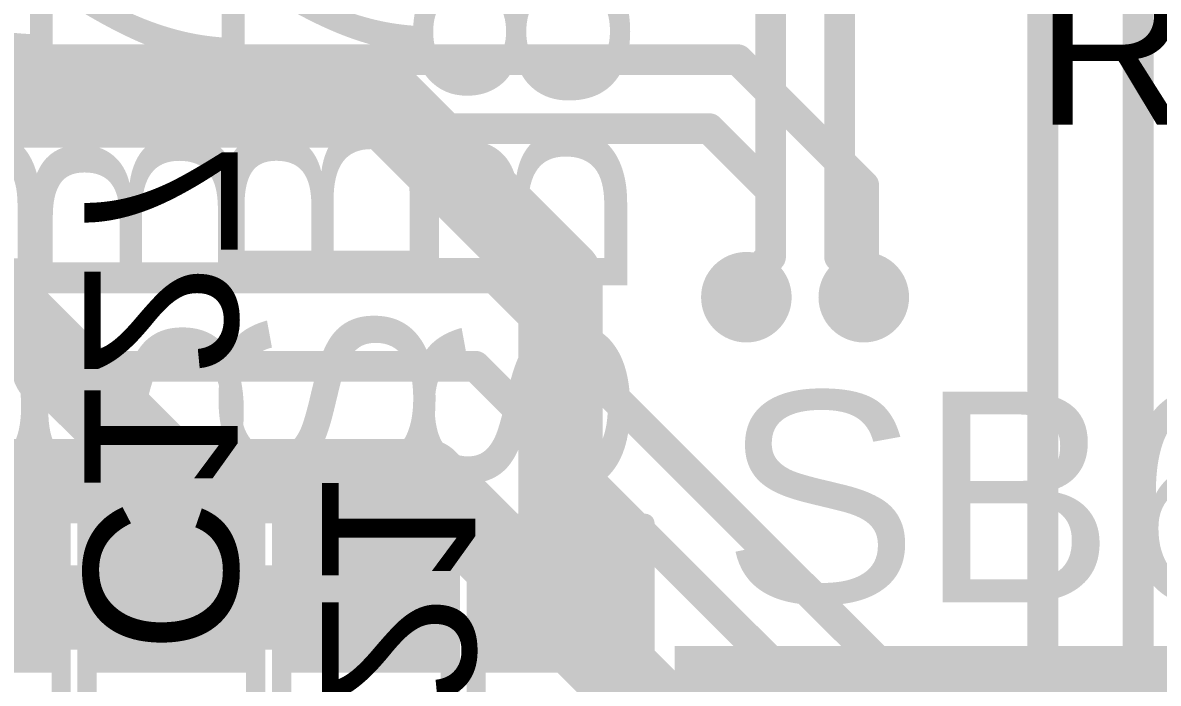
# Model space of a CAD drawing. Header units: millimetres. Extents: x -0.71 to 2.98, y -0.65 to 2.9.
# Drawn here: x 1.801 to 2.0971, y 1.4632 to 1.6356 of the extents above; entities that cross this region are included whole.
import ezdxf

# ---------------------------------------------------------------- set-up
doc = ezdxf.new("R2010")
doc.units = ezdxf.units.MM
doc.header["$MEASUREMENT"] = 0
for name, color, linetype in [('BottomLayer', 5, 'Continuous'), ('BottomOverlay', 54, 'Continuous'), ('BottomSolder', 6, 'Continuous'), ('Mechanical2', 216, 'Continuous'), ('TopLayer', 1, 'Continuous'), ('TopOverlay', 2, 'Continuous'), ('TopPaste', 8, 'Continuous'), ('TopSolder', 216, 'Continuous'), ('ViaHoleLayer', 16, 'Continuous')]:
    doc.layers.add(name, color=color, linetype=linetype)
doc.styles.add('Arial', font='', dxfattribs={"height": 0.2})
doc.styles.get('Arial').set_extended_font_data('Arial')

# ---------------------------------------------------------------- blocks, each defined once
blk = doc.blocks.new('SOLDER_BRIDGE_68')
at = {"layer": 'TopLayer'}
for points in [[(-0.045, -0.0175), (-0.045, 0.0175), (-0.015, 0.0175), (-0.015, -0.0175)], [(0.015, -0.0175), (0.015, 0.0175), (0.045, 0.0175), (0.045, -0.0175)]]:
    blk.add_hatch(color=1, dxfattribs=at).paths.add_polyline_path(points)
at = {"layer": 'TopPaste'}
for points in [[(-0.045, -0.0175), (-0.045, 0.0175), (-0.015, 0.0175), (-0.015, -0.0175)], [(0.015, -0.0175), (0.015, 0.0175), (0.045, 0.0175), (0.045, -0.0175)]]:
    blk.add_hatch(color=8, dxfattribs=at).paths.add_polyline_path(points)
at = {"layer": 'TopSolder'}
for points in [[(-0.049, -0.0215), (-0.049, 0.0215), (-0.011, 0.0215), (-0.011, -0.0215)], [(0.011, -0.0215), (0.011, 0.0215), (0.049, 0.0215), (0.049, -0.0215)]]:
    blk.add_hatch(color=216, dxfattribs=at).paths.add_polyline_path(points)
at = {"layer": 'TopOverlay', "const_width": 0.005}
for points in [[(-0.05, -0.022), (-0.05, 0.022)], [(0.05, 0.022), (-0.05, 0.022)], [(0.05, -0.022), (0.05, 0.022)], [(0.05, -0.022), (-0.05, -0.022)]]:
    blk.add_lwpolyline(points, dxfattribs=at)
at = {"layer": 'TopOverlay', "const_width": 0.0025}
for points in [[(-0.05125, 0.022, 1), (-0.04875, 0.022, 1)], [(-0.05125, 0.022, 1), (-0.04875, 0.022, 1)], [(0.04875, 0.022, 1), (0.05125, 0.022, 1)], [(0.04875, 0.022, 1), (0.05125, 0.022, 1)], [(-0.05125, -0.022, 1), (-0.04875, -0.022, 1)], [(-0.05125, -0.022, 1), (-0.04875, -0.022, 1)], [(0.04875, -0.022, 1), (0.05125, -0.022, 1)], [(0.04875, -0.022, 1), (0.05125, -0.022, 1)]]:
    blk.add_lwpolyline(points, format="xyb", close=True, dxfattribs=at)
blk = doc.blocks.new('SOLDER_BRIDGE_69')
at = {"layer": 'TopLayer'}
for points in [[(-0.045, -0.0175), (-0.045, 0.0175), (-0.015, 0.0175), (-0.015, -0.0175)], [(0.015, -0.0175), (0.015, 0.0175), (0.045, 0.0175), (0.045, -0.0175)]]:
    blk.add_hatch(color=1, dxfattribs=at).paths.add_polyline_path(points)
at = {"layer": 'TopPaste'}
for points in [[(-0.045, -0.0175), (-0.045, 0.0175), (-0.015, 0.0175), (-0.015, -0.0175)], [(0.015, -0.0175), (0.015, 0.0175), (0.045, 0.0175), (0.045, -0.0175)]]:
    blk.add_hatch(color=8, dxfattribs=at).paths.add_polyline_path(points)
at = {"layer": 'TopSolder'}
for points in [[(-0.049, -0.0215), (-0.049, 0.0215), (-0.011, 0.0215), (-0.011, -0.0215)], [(0.011, -0.0215), (0.011, 0.0215), (0.049, 0.0215), (0.049, -0.0215)]]:
    blk.add_hatch(color=216, dxfattribs=at).paths.add_polyline_path(points)
at = {"layer": 'TopOverlay', "const_width": 0.005}
for points in [[(-0.05, 0.022), (-0.05, -0.022)], [(-0.05, 0.022), (0.05, 0.022)], [(0.05, 0.022), (0.05, -0.022)], [(-0.05, -0.022), (0.05, -0.022)]]:
    blk.add_lwpolyline(points, dxfattribs=at)
at = {"layer": 'TopOverlay', "const_width": 0.0025}
for points in [[(-0.05125, 0.022, 1), (-0.04875, 0.022, 1)], [(-0.05125, 0.022, 1), (-0.04875, 0.022, 1)], [(0.04875, 0.022, 1), (0.05125, 0.022, 1)], [(0.04875, 0.022, 1), (0.05125, 0.022, 1)], [(-0.05125, -0.022, 1), (-0.04875, -0.022, 1)], [(-0.05125, -0.022, 1), (-0.04875, -0.022, 1)], [(0.04875, -0.022, 1), (0.05125, -0.022, 1)], [(0.04875, -0.022, 1), (0.05125, -0.022, 1)]]:
    blk.add_lwpolyline(points, format="xyb", close=True, dxfattribs=at)
blk = doc.blocks.new('SOLDER_BRIDGE_70')
at = {"layer": 'TopLayer'}
for points in [[(-0.045, -0.0175), (-0.045, 0.0175), (-0.015, 0.0175), (-0.015, -0.0175)], [(0.015, -0.0175), (0.015, 0.0175), (0.045, 0.0175), (0.045, -0.0175)]]:
    blk.add_hatch(color=1, dxfattribs=at).paths.add_polyline_path(points)
at = {"layer": 'TopPaste'}
for points in [[(-0.045, -0.0175), (-0.045, 0.0175), (-0.015, 0.0175), (-0.015, -0.0175)], [(0.015, -0.0175), (0.015, 0.0175), (0.045, 0.0175), (0.045, -0.0175)]]:
    blk.add_hatch(color=8, dxfattribs=at).paths.add_polyline_path(points)
at = {"layer": 'TopSolder'}
for points in [[(-0.049, -0.0215), (-0.049, 0.0215), (-0.011, 0.0215), (-0.011, -0.0215)], [(0.011, -0.0215), (0.011, 0.0215), (0.049, 0.0215), (0.049, -0.0215)]]:
    blk.add_hatch(color=216, dxfattribs=at).paths.add_polyline_path(points)
at = {"layer": 'TopOverlay', "const_width": 0.005}
for points in [[(-0.05, 0.022), (-0.05, -0.022)], [(-0.05, 0.022), (0.05, 0.022)], [(0.05, 0.022), (0.05, -0.022)], [(-0.05, -0.022), (0.05, -0.022)]]:
    blk.add_lwpolyline(points, dxfattribs=at)
at = {"layer": 'TopOverlay', "const_width": 0.0025}
for points in [[(-0.05125, 0.022, 1), (-0.04875, 0.022, 1)], [(-0.05125, 0.022, 1), (-0.04875, 0.022, 1)], [(0.04875, 0.022, 1), (0.05125, 0.022, 1)], [(0.04875, 0.022, 1), (0.05125, 0.022, 1)], [(-0.05125, -0.022, 1), (-0.04875, -0.022, 1)], [(-0.05125, -0.022, 1), (-0.04875, -0.022, 1)], [(0.04875, -0.022, 1), (0.05125, -0.022, 1)], [(0.04875, -0.022, 1), (0.05125, -0.022, 1)]]:
    blk.add_lwpolyline(points, format="xyb", close=True, dxfattribs=at)
blk = doc.blocks.new('SOLDER_BRIDGE_71')
at = {"layer": 'TopLayer'}
for points in [[(-0.045, -0.0175), (-0.045, 0.0175), (-0.015, 0.0175), (-0.015, -0.0175)], [(0.015, -0.0175), (0.015, 0.0175), (0.045, 0.0175), (0.045, -0.0175)]]:
    blk.add_hatch(color=1, dxfattribs=at).paths.add_polyline_path(points)
at = {"layer": 'TopPaste'}
for points in [[(-0.045, -0.0175), (-0.045, 0.0175), (-0.015, 0.0175), (-0.015, -0.0175)], [(0.015, -0.0175), (0.015, 0.0175), (0.045, 0.0175), (0.045, -0.0175)]]:
    blk.add_hatch(color=8, dxfattribs=at).paths.add_polyline_path(points)
at = {"layer": 'TopSolder'}
for points in [[(-0.049, -0.0215), (-0.049, 0.0215), (-0.011, 0.0215), (-0.011, -0.0215)], [(0.011, -0.0215), (0.011, 0.0215), (0.049, 0.0215), (0.049, -0.0215)]]:
    blk.add_hatch(color=216, dxfattribs=at).paths.add_polyline_path(points)
at = {"layer": 'TopOverlay', "const_width": 0.005}
for points in [[(-0.05, -0.022), (-0.05, 0.022)], [(0.05, 0.022), (-0.05, 0.022)], [(0.05, -0.022), (0.05, 0.022)], [(0.05, -0.022), (-0.05, -0.022)]]:
    blk.add_lwpolyline(points, dxfattribs=at)
at = {"layer": 'TopOverlay', "const_width": 0.0025}
for points in [[(-0.05125, 0.022, 1), (-0.04875, 0.022, 1)], [(-0.05125, 0.022, 1), (-0.04875, 0.022, 1)], [(0.04875, 0.022, 1), (0.05125, 0.022, 1)], [(0.04875, 0.022, 1), (0.05125, 0.022, 1)], [(-0.05125, -0.022, 1), (-0.04875, -0.022, 1)], [(-0.05125, -0.022, 1), (-0.04875, -0.022, 1)], [(0.04875, -0.022, 1), (0.05125, -0.022, 1)], [(0.04875, -0.022, 1), (0.05125, -0.022, 1)]]:
    blk.add_lwpolyline(points, format="xyb", close=True, dxfattribs=at)

msp = doc.modelspace()

# ---------------------------------------------------------------- hatches: boundary and pattern name
at = {"layer": 'BottomLayer'}
h = msp.add_hatch(color=5, dxfattribs=at)
edge = h.paths.add_edge_path()
edge.add_arc((1.98969, 1.564), 0.01181, 0, 360)
h = msp.add_hatch(color=5, dxfattribs=at)
edge = h.paths.add_edge_path()
edge.add_arc((2.02031, 1.564), 0.01181, 0, 360)
h = msp.add_hatch(color=5, dxfattribs=at)
edge = h.paths.add_edge_path()
edge.add_arc((1.80987, 1.546), 0.01181, 0, 360)
h = msp.add_hatch(color=5, dxfattribs=at)
edge = h.paths.add_edge_path()
edge.add_arc((1.89, 1.483), 0.01181, 0, 360)
at = {"layer": 'BottomSolder'}
h = msp.add_hatch(color=6, dxfattribs=at)
edge = h.paths.add_edge_path()
edge.add_arc((1.98969, 1.564), 0.00791, 0, 360)
h = msp.add_hatch(color=6, dxfattribs=at)
edge = h.paths.add_edge_path()
edge.add_arc((2.02031, 1.564), 0.00791, 0, 360)
h = msp.add_hatch(color=6, dxfattribs=at)
edge = h.paths.add_edge_path()
edge.add_arc((1.80987, 1.546), 0.00791, 0, 360)
h = msp.add_hatch(color=6, dxfattribs=at)
edge = h.paths.add_edge_path()
edge.add_arc((1.89, 1.483), 0.00791, 0, 360)
at = {"layer": 'TopLayer'}
h = msp.add_hatch(color=1, dxfattribs=at)
edge = h.paths.add_edge_path()
edge.add_arc((1.98969, 1.564), 0.01181, 0, 360)
h = msp.add_hatch(color=1, dxfattribs=at)
edge = h.paths.add_edge_path()
edge.add_arc((2.02031, 1.564), 0.01181, 0, 360)
h = msp.add_hatch(color=1, dxfattribs=at)
edge = h.paths.add_edge_path()
edge.add_arc((1.80987, 1.546), 0.01181, 0, 360)
h = msp.add_hatch(color=1, dxfattribs=at)
edge = h.paths.add_edge_path()
edge.add_arc((1.89, 1.483), 0.01181, 0, 360)
msp.add_hatch(color=1, dxfattribs=at).paths.add_polyline_path([(1.971, 1.441), (2.27151, 1.441), (2.27151, 1.473), (1.971, 1.473)])
at = {"layer": 'TopSolder'}
h = msp.add_hatch(color=216, dxfattribs=at)
edge = h.paths.add_edge_path()
edge.add_arc((1.98969, 1.564), 0.00791, 0, 360)
h = msp.add_hatch(color=216, dxfattribs=at)
edge = h.paths.add_edge_path()
edge.add_arc((2.02031, 1.564), 0.00791, 0, 360)
h = msp.add_hatch(color=216, dxfattribs=at)
edge = h.paths.add_edge_path()
edge.add_arc((1.80987, 1.546), 0.00791, 0, 360)
h = msp.add_hatch(color=216, dxfattribs=at)
edge = h.paths.add_edge_path()
edge.add_arc((1.89, 1.483), 0.00791, 0, 360)
at = {"layer": 'ViaHoleLayer'}
h = msp.add_hatch(color=16, dxfattribs=at)
edge = h.paths.add_edge_path()
edge.add_arc((1.98969, 1.564), 0.00591, 0, 360)
h = msp.add_hatch(color=16, dxfattribs=at)
edge = h.paths.add_edge_path()
edge.add_arc((2.02031, 1.564), 0.00591, 0, 360)
h = msp.add_hatch(color=16, dxfattribs=at)
edge = h.paths.add_edge_path()
edge.add_arc((1.80987, 1.546), 0.00591, 0, 360)
h = msp.add_hatch(color=16, dxfattribs=at)
edge = h.paths.add_edge_path()
edge.add_arc((1.89, 1.483), 0.00591, 0, 360)

# ---------------------------------------------------------------- linework, layer by layer
at = {"layer": 'BottomLayer'}
for points, const_width in [([(2.09186, 0.61686), (2.09186, 1.73714)], 0.008), ([(2.067, 1.397), (2.067, 1.682)], 0.008), ([(1.71, 1.626), (1.98746, 1.626)], 0.008), ([(1.98746, 1.626), (2.02031, 1.59314)], 0.008), ([(1.71746, 1.608), (1.98, 1.608)], 0.008), ([(1.98, 1.608), (1.996, 1.592)], 0.008), ([(2.02031, 1.564), (2.02031, 1.59314)], 0.008), ([(1.996, 1.57454), (1.996, 1.592)], 0.008), ([(1.98969, 1.56823), (1.996, 1.57454)], 0.008), ([(1.738, 1.569), (1.924, 1.569)], 0.008), ([(1.924, 1.569), (2.041, 1.452)], 0.008), ([(1.98969, 1.564), (1.98969, 1.56823)], 0.008), ([(1.80987, 1.546), (1.919, 1.546)], 0.008), ([(1.919, 1.546), (2.026, 1.439)], 0.008), ([(1.667, 1.516), (1.906, 1.516)], 0.022), ([(1.906, 1.516), (2.00169, 1.42031)], 0.022), ([(1.718, 1.483), (1.89, 1.483)], 0.022)]:
    msp.add_lwpolyline(points, dxfattribs=dict(at, const_width=const_width))
for points, const_width in [([(1.98546, 1.626, 1), (1.98946, 1.626, 1)], 0.004), ([(1.98546, 1.626, 1), (1.98946, 1.626, 1)], 0.004), ([(1.978, 1.608, 1), (1.982, 1.608, 1)], 0.004), ([(1.978, 1.608, 1), (1.982, 1.608, 1)], 0.004), ([(2.01831, 1.59314, 1), (2.02231, 1.59314, 1)], 0.004), ([(2.01831, 1.59314, 1), (2.02231, 1.59314, 1)], 0.004), ([(1.994, 1.592, 1), (1.998, 1.592, 1)], 0.004), ([(1.994, 1.592, 1), (1.998, 1.592, 1)], 0.004), ([(1.994, 1.57454, 1), (1.998, 1.57454, 1)], 0.004), ([(1.994, 1.57454, 1), (1.998, 1.57454, 1)], 0.004), ([(1.922, 1.569, 1), (1.926, 1.569, 1)], 0.004), ([(1.922, 1.569, 1), (1.926, 1.569, 1)], 0.004), ([(1.98769, 1.56823, 1), (1.99169, 1.56823, 1)], 0.004), ([(1.98769, 1.56823, 1), (1.99169, 1.56823, 1)], 0.004), ([(1.98769, 1.564, 1), (1.99169, 1.564, 1)], 0.004), ([(2.01831, 1.564, 1), (2.02231, 1.564, 1)], 0.004), ([(1.80787, 1.546, 1), (1.81187, 1.546, 1)], 0.004), ([(1.917, 1.546, 1), (1.921, 1.546, 1)], 0.004), ([(1.917, 1.546, 1), (1.921, 1.546, 1)], 0.004), ([(1.9005, 1.516, 1), (1.9115, 1.516, 1)], 0.011), ([(1.9005, 1.516, 1), (1.9115, 1.516, 1)], 0.011), ([(1.8845, 1.483, 1), (1.8955, 1.483, 1)], 0.011)]:
    msp.add_lwpolyline(points, format="xyb", close=True, dxfattribs=dict(at, const_width=const_width))
at = {"layer": 'Mechanical2', "const_width": 0.01}
msp.add_lwpolyline([(2.97335, 1.12706, 1), (-0.56996, 1.12706, 1)], format="xyb", close=True, dxfattribs=at)
at = {"layer": 'TopLayer'}
for points, const_width in [([(1.996, 1.57454), (1.996, 1.736)], 0.008), ([(2.014, 1.57454), (2.014, 1.72854)], 0.008), ([(1.42189, 1.614), (1.896, 1.614)], 0.022), ([(1.896, 1.614), (1.94125, 1.56875)], 0.022), ([(1.78, 1.577), (1.83975, 1.51725)], 0.022), ([(1.94125, 1.485), (1.94125, 1.56875)], 0.022), ([(1.83975, 1.485), (1.83975, 1.51725)], 0.022), ([(1.89, 1.4845), (1.8905, 1.485)], 0.022), ([(1.89, 1.483), (1.89, 1.4845)], 0.022)]:
    msp.add_lwpolyline(points, dxfattribs=dict(at, const_width=const_width))
for points, const_width in [([(1.8905, 1.614, 1), (1.9015, 1.614, 1)], 0.011), ([(1.8905, 1.614, 1), (1.9015, 1.614, 1)], 0.011), ([(1.93575, 1.56875, 1), (1.94675, 1.56875, 1)], 0.011), ([(1.93575, 1.56875, 1), (1.94675, 1.56875, 1)], 0.011), ([(1.994, 1.57454, 1), (1.998, 1.57454, 1)], 0.004), ([(2.012, 1.57454, 1), (2.016, 1.57454, 1)], 0.004), ([(1.83425, 1.51725, 1), (1.84525, 1.51725, 1)], 0.011), ([(1.83425, 1.51725, 1), (1.84525, 1.51725, 1)], 0.011), ([(1.83425, 1.485, 1), (1.84525, 1.485, 1)], 0.011), ([(1.8845, 1.4845, 1), (1.8955, 1.4845, 1)], 0.011), ([(1.8845, 1.4845, 1), (1.8955, 1.4845, 1)], 0.011), ([(1.885, 1.485, 1), (1.896, 1.485, 1)], 0.011), ([(1.93575, 1.485, 1), (1.94675, 1.485, 1)], 0.011), ([(1.8845, 1.483, 1), (1.8955, 1.483, 1)], 0.011)]:
    msp.add_lwpolyline(points, format="xyb", close=True, dxfattribs=dict(at, const_width=const_width))

# ---------------------------------------------------------------- block references
for name, p, rotation in [('SOLDER_BRIDGE_71', (1.789, 1.455), 270), ('SOLDER_BRIDGE_70', (1.83975, 1.455), 90), ('SOLDER_BRIDGE_69', (1.8905, 1.455), 90), ('SOLDER_BRIDGE_68', (1.94125, 1.455), 270)]:
    msp.add_blockref(name, p, dxfattribs=dict(rotation=rotation))

# ---------------------------------------------------------------- texts
at = {"layer": 'BottomOverlay', "style": 'Arial', "text_generation_flag": 2}
for s, p in [('C127', (1.81701, 1.47102)), ('C121', (1.87901, 1.38469))]:
    msp.add_text(s, height=0.04, rotation=270, dxfattribs=at).set_placement(p)
at = {"layer": 'TopOverlay', "style": 'Arial'}
for s, p in [('SB79', (1.90786, 1.51145)), ('SB80', (1.95861, 1.50952)), ('SB77', (1.80561, 1.5094)), ('SB78', (1.85786, 1.5084))]:
    msp.add_text(s, height=0.055, rotation=90, dxfattribs=at).set_placement(p)
for s, height, p in [('R19', 0.04, (2.06502, 1.60901)), ('SB63', 0.055, (1.98337, 1.48439))]:
    msp.add_text(s, height=height, dxfattribs=at).set_placement(p)

doc.saveas('drawing.dxf')
